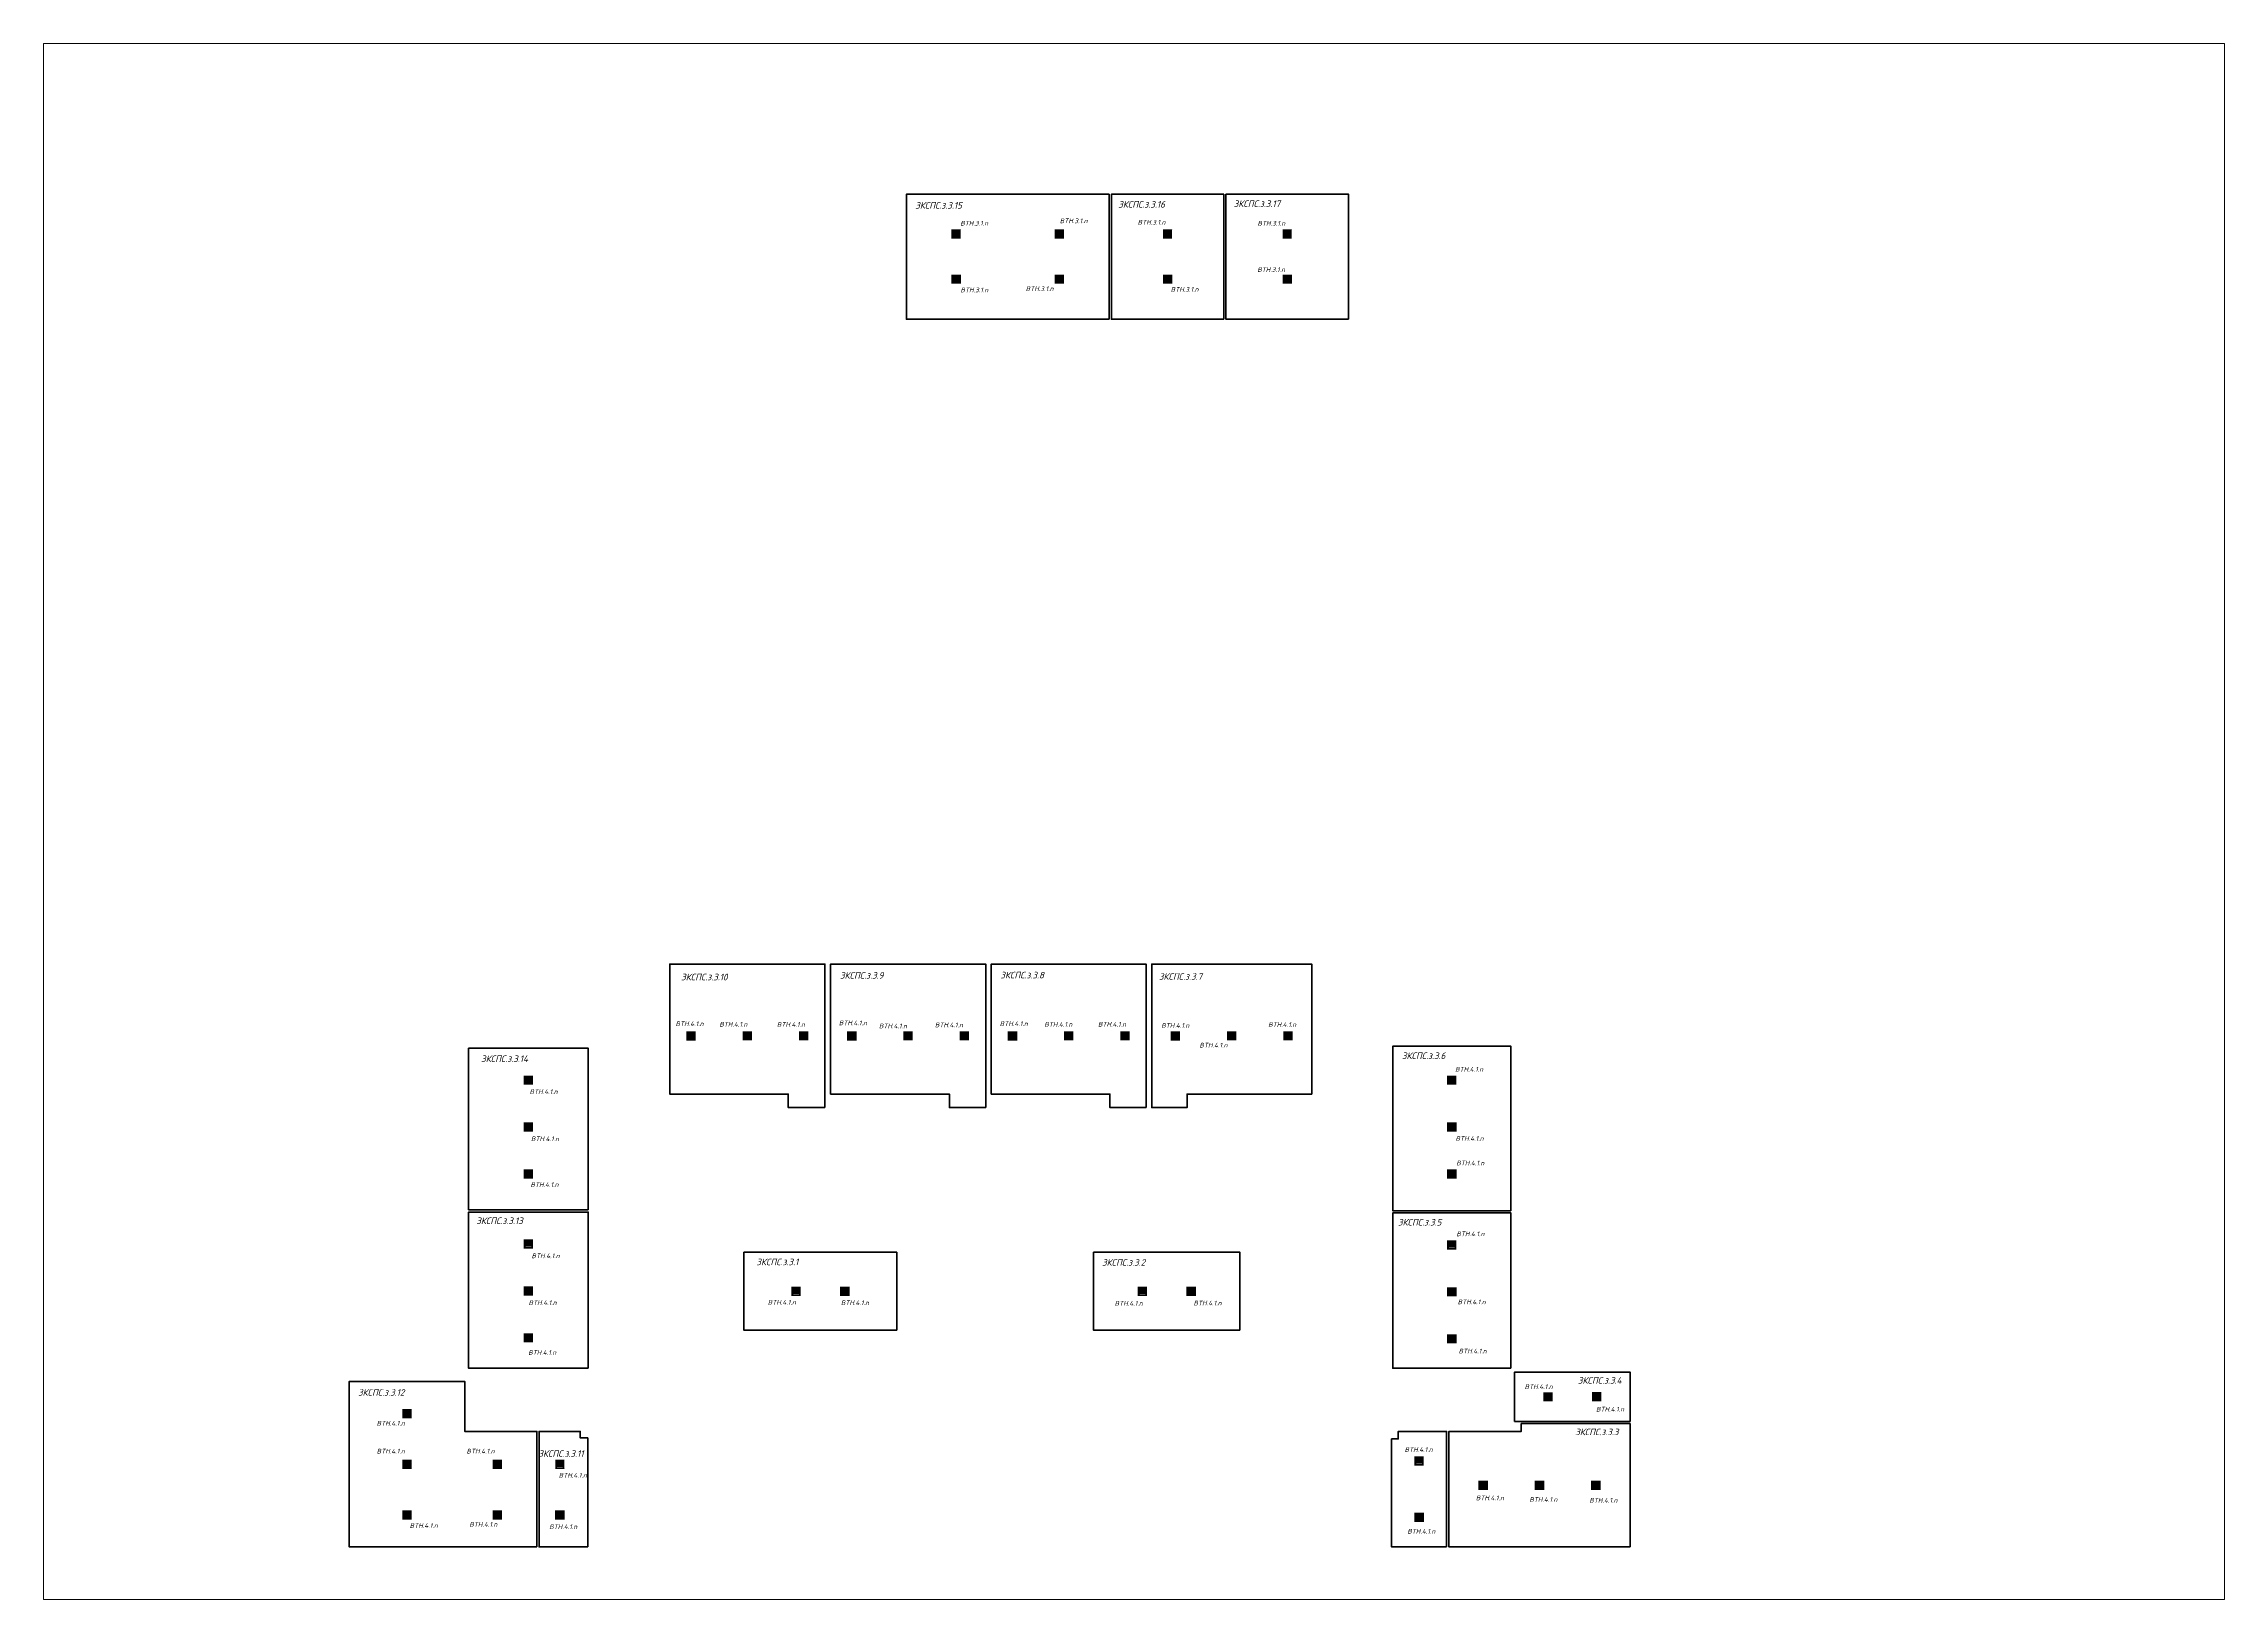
# Paper-space layout 'ПР3 зап.' of a CAD drawing. Header units: millimetres. Extents: x 22 to 1183, y 6 to 835.
# The model-space entities are those that its viewports show. They can reach past a viewport. Long polylines and large blocks are cut down to what shows.
import ezdxf

# ---------------------------------------------------------------- set-up
doc = ezdxf.new("R2010")
doc.units = ezdxf.units.MM
doc.header["$LTSCALE"] = 0.5
doc.layers.get('0').update_dxf_attribs({"lineweight": 18})
doc.layers.get('Defpoints').update_dxf_attribs({"color": 4, "lineweight": 140})
for name, color, linetype, lineweight in [('! ЗКПС НОМЕР 1', 4, 'Continuous', 50), ('13_АПС_оборудование', 1, 'Continuous', 30), ('13_АПС_текст', 1, 'Continuous', 30), ('BSN__основная - 06', 1, 'Continuous', 60), ('АР_Штриховка_Стималит', 5, 'Continuous', 0)]:
    doc.layers.add(name, color=color, linetype=linetype, lineweight=lineweight)
doc.layers.add('! ЗКПС НОМЕР 2', color=7, linetype='Continuous', lineweight=0, true_color=0xf3aae6, transparency=0.5)
doc.styles.add('ISOCPEUR', font='isocpeui.ttf', dxfattribs={"height": 250})

# ---------------------------------------------------------------- blocks, each defined once
blk = doc.blocks.new('101')
at = {"layer": '! ЗКПС НОМЕР 2', "true_color": 0xffffff, "transparency": 33554687}
h = blk.add_hatch(color=7, dxfattribs=at)
h.dxf.hatch_style = 1
h.paths.add_polyline_path([(-12942, -22141.9), (-12947, -22141.9), (-12947, -22146.8), (-12942, -22146.8)])
at = {"layer": 'BSN__основная - 06', "color": 1, "lineweight": 30, "ltscale": 100, "const_width": 0.03, "elevation": 0}
blk.add_lwpolyline([(-12947, -22141.9), (-12942, -22141.9), (-12942, -22146.8), (-12947, -22146.8)], close=True, dxfattribs=at)
at = {"layer": 'BSN__основная - 06', "color": 1, "lineweight": 30, "ltscale": 100, "const_width": 0.07, "elevation": 0}
blk.add_lwpolyline([(-12943.9, -22142.7), (-12945, -22143.9), (-12943.9, -22144.8), (-12945, -22145.9)], dxfattribs=at)
blk = doc.blocks.new('748')
at = {"layer": 'АР_Штриховка_Стималит', "true_color": 0xffffff}
h = blk.add_hatch(color=7, dxfattribs=at)
h.dxf.hatch_style = 1
h.paths.add_polyline_path([(1611.5, -5339.8), (1606.6, -5339.8), (1606.6, -5344.7), (1611.5, -5344.7)])
h.paths.add_polyline_path([(1610.6, -5340.7), (1610.6, -5343.8), (1607.6, -5343.8), (1607.6, -5340.7)], flags=16)
h = blk.add_hatch(color=7, dxfattribs=at)
h.dxf.hatch_style = 1
h.paths.add_polyline_path([(1607.6, -5340.7), (1607.6, -5343.7), (1610.6, -5343.7), (1610.6, -5340.7)])
at = {"color": 1, "lineweight": 5, "ltscale": 100, "elevation": 0}
for points, const_width in [([(1606.6, -5344.7), (1611.6, -5344.7), (1611.6, -5339.8), (1606.6, -5339.8)], 0.03), ([(1607.6, -5343.7), (1610.6, -5343.7), (1610.6, -5340.7), (1607.6, -5340.7)], 0.01)]:
    blk.add_lwpolyline(points, close=True, dxfattribs=dict(at, const_width=const_width))
at = {"color": 1, "lineweight": 5, "ltscale": 100, "const_width": 0.03, "elevation": 0}
blk.add_lwpolyline([(1609.6, -5341.1), (1608.5, -5341.7), (1609.7, -5342.7), (1608.5, -5343.3)], dxfattribs=at)

msp = doc.modelspace()

# ---------------------------------------------------------------- linework, layer by layer
at = {"layer": '! ЗКПС НОМЕР 1', "color": 84, "transparency": 33554559}
for points in [[(98639, 345812), (87842, 345812), (87842, 352472), (98642, 352473)], [(126387, 280427), (116737, 280427), (116737, 286577), (118997, 286577), (118997, 286577), (120587, 286577), (120587, 286990), (126387, 286990)], [(70872, 280427), (68282, 280427), (68282, 286577), (70472, 286577), (70472, 286227), (70872, 286227)], [(116617, 280427), (113687, 280427), (113687, 286177), (114037, 286177), (114037, 286576), (116617, 286577)]]:
    msp.add_lwpolyline(points, close=True, dxfattribs=at)
at = {"layer": '! ЗКПС НОМЕР 1', "color": 200, "transparency": 33554559}
for points in [[(104743, 345812), (98759, 345812), (98762, 352472), (104743, 352472)], [(100612, 303822), (98679, 303822), (98679, 304540), (92367, 304540), (92367, 311472), (100612, 311472)], [(68162, 280427), (58172, 280427), (58172, 289235), (58172, 289235), (58172, 289235), (64322, 289235), (64322, 286577), (65562, 286577), (68162, 286577)]]:
    msp.add_lwpolyline(points, close=True, dxfattribs=at)
at = {"layer": '! ЗКПС НОМЕР 1', "color": 30, "true_color": 0xf26722, "transparency": 33554559}
for points in [[(111393, 345812), (104863, 345812), (104863, 352472), (111393, 352472)], [(109437, 304540), (102790, 304540), (102790, 303822), (100912, 303822), (100912, 311472), (109437, 311472)], [(70897, 289937), (70897, 289937), (70897, 289937), (64522, 289937), (64522, 298262), (70897, 298262), (70897, 289937)]]:
    msp.add_lwpolyline(points, close=True, dxfattribs=at)
at = {"layer": '! ЗКПС НОМЕР 1', "color": 40, "transparency": 33554559}
for points in [[(83502, 303822), (81547, 303822), (81547, 304540), (75237, 304540), (75237, 311472), (83502, 311472)], [(120037, 289937), (119937, 289937), (113747, 289937), (113747, 298212), (120037, 298212)]]:
    msp.add_lwpolyline(points, close=True, dxfattribs=at)
at = {"layer": '! ЗКПС НОМЕР 1', "color": 160, "transparency": 33554559}
msp.add_lwpolyline([(92067, 303822), (90134, 303822), (90134, 304540), (83802, 304540), (83802, 311472), (92067, 311472)], close=True, dxfattribs=at)
at = {"layer": '! ЗКПС НОМЕР 1', "color": 171, "transparency": 33554559}
msp.add_lwpolyline([(70897, 298382), (64522, 298382), (64522, 306988), (70897, 306988), (70897, 303407), (70896, 303407), (70899, 302167), (70897, 302168)], close=True, dxfattribs=at)
at = {"layer": '! ЗКПС НОМЕР 1', "color": 145, "true_color": 0x4d8c9d, "transparency": 33554559}
msp.add_lwpolyline([(120037, 298332), (113747, 298332), (113747, 303435), (113747, 303435), (113747, 303435), (113747, 303435), (113747, 307088), (120037, 307088)], close=True, dxfattribs=at)
at = {"layer": '! ЗКПС НОМЕР 1', "color": 242, "true_color": 0xcd2027, "transparency": 33554559}
for points in [[(87332, 291967), (79192, 291967), (79192, 296117), (87332, 296117)], [(126387, 287110), (120238, 287110), (120237, 289737), (126387, 289737)]]:
    msp.add_lwpolyline(points, close=True, dxfattribs=at)
at = {"layer": '! ЗКПС НОМЕР 1', "color": 25, "transparency": 33554559}
msp.add_lwpolyline([(105607, 291967), (97812, 291967), (97811, 296117), (105607, 296117)], close=True, dxfattribs=at)

# ---------------------------------------------------------------- block references
at = {"layer": '13_АПС_оборудование', "transparency": 33554687, "xscale": 100, "yscale": 100, "zscale": 100}
for p in [(-70415, 884573), (-59155, 884573), (-52780, 884573), (-84537, 841868), (-75974, 841868), (-67417, 841868), (-58737, 841868), (-93198, 839508), (-44015, 839508), (-93198, 830782), (-44015, 830732), (-78944, 828263), (-60498, 828263), (-38894, 822645), (-99659, 821752), (-91520, 819052), (-45755, 819226)]:
    msp.add_blockref('748', p, dxfattribs=at)
at = {"layer": '13_АПС_оборудование', "transparency": 33554559, "xscale": 100, "yscale": 100, "zscale": 100}
for p in [(1390442, 2564784, 0), (1384942, 2562384, 0), (1390442, 2562384, 0), (1396203, 2562384, 0), (1402578, 2562384, 0), (1373821, 2522080, 0), (1376821, 2522080, 0), (1382383, 2522080, 0), (1385383, 2522080, 0), (1390941, 2522080, 0), (1393941, 2522080, 0), (1399621, 2522080, 0), (1402621, 2522080, 0), (1362160, 2517219, 0), (1411342, 2517219, 0), (1362160, 2514719, 0), (1411342, 2514719, 0), (1362160, 2508494, 0), (1379013, 2508475, 0), (1397460, 2508475, 0), (1411342, 2508444, 0), (1362160, 2505994, 0), (1411342, 2505944, 0), (1419063, 2502856, 0), (1355698, 2499264, 0), (1360505, 2499264, 0), (1413013, 2498141, 0), (1416013, 2498141, 0), (1419013, 2498141, 0), (1355698, 2496564, 0), (1360505, 2496564, 0), (1363837, 2496564, 0), (1409602, 2496437, 0)]:
    msp.add_blockref('101', p, dxfattribs=at)

# ---------------------------------------------------------------- texts
at = {"layer": '13_АПС_текст', "color": 5, "transparency": 33554687, "style": 'ISOCPEUR'}
for s, p in [('ЗКСПС.з.3.15', (88314, 351704)), ('ЗКСПС.з.3.16', (99126, 351758)), ('ЗКСПС.з.3.17', (105276, 351792)), ('ЗКСПС.з.3.10', (75846, 310604)), ('ЗКСПС.з.3.9', (84306, 310690)), ('ЗКСПС.з.3.8', (92848, 310704)), ('ЗКСПС.з.3.7', (101291, 310631)), ('ЗКСПС.з.3.6', (114235, 306411)), ('ЗКСПС.з.3.14', (65193, 306251)), ('ЗКСПС.з.3.13', (64936, 297621)), ('ЗКСПС.з.3.5', (114023, 297542)), ('ЗКСПС.з.3.1', (79854, 295429)), ('ЗКСПС.з.3.2', (98262, 295401)), ('ЗКСПС.з.3.4', (123607, 289117)), ('ЗКСПС.з.3.12', (58635, 288475)), ('ЗКСПС.з.3.3', (123465, 286376)), ('ЗКСПС.з.3.11', (68242, 285220))]:
    msp.add_text(s, height=350, dxfattribs=at).set_placement(p)
at = {"layer": '13_АПС_текст', "transparency": 33554559, "style": 'ISOCPEUR'}
for s, p in [('BTH.3.1.n', (90714, 350804, 0)), ('BTH.3.1.n', (96012, 350929, 0)), ('BTH.3.1.n', (100161, 350853, 0)), ('BTH.3.1.n', (106543, 350799, 0)), ('BTH.3.1.n', (106530, 348334, 0)), ('BTH.3.1.n', (90726, 347250, 0)), ('BTH.3.1.n', (94199, 347315, 0)), ('BTH.3.1.n', (101923, 347277, 0)), ('BTH.4.1.n', (75548, 308163, 0)), ('BTH.4.1.n', (77881, 308138, 0)), ('BTH.4.1.n', (80945, 308126, 0)), ('BTH.4.1.n', (84246, 308210, 0)), ('BTH.4.1.n', (86382, 308045, 0)), ('BTH.4.1.n', (89361, 308101, 0)), ('BTH.4.1.n', (92816, 308167, 0)), ('BTH.4.1.n', (95189, 308132, 0)), ('BTH.4.1.n', (98048, 308138, 0)), ('BTH.4.1.n', (101418, 308073, 0)), ('BTH.4.1.n', (107111, 308120, 0)), ('BTH.4.1.n', (103452, 307024, 0)), ('BTH.4.1.n', (117068, 305741, 0)), ('BTH.4.1.n', (67773, 304546, 0)), ('BTH.4.1.n', (67848, 302037, 0)), ('BTH.4.1.n', (117092, 302055, 0)), ('BTH.4.1.n', (117132, 300747, 0)), ('BTH.4.1.n', (67822, 299597, 0)), ('BTH.4.1.n', (117138, 296974, 0)), ('BTH.4.1.n', (67880, 295803, 0)), ('BTH.4.1.n', (67720, 293308, 0)), ('BTH.4.1.n', (80462, 293328, 0)), ('BTH.4.1.n', (84354, 293303, 0)), ('BTH.4.1.n', (98936, 293273, 0)), ('BTH.4.1.n', (103136, 293286, 0)), ('BTH.4.1.n', (117204, 293351, 0)), ('BTH.4.1.n', (67701, 290654, 0)), ('BTH.4.1.n', (117255, 290729, 0)), ('BTH.4.1.n', (120770, 288836, 0)), ('BTH.4.1.n', (59632, 286885, 0)), ('BTH.4.1.n', (124575, 287635, 0)), ('BTH.4.1.n', (114378, 285486, 0)), ('BTH.4.1.n', (59633, 285400, 0)), ('BTH.4.1.n', (64416, 285400, 0)), ('BTH.4.1.n', (69329, 284115, 0)), ('BTH.4.1.n', (118174, 282908, 0)), ('BTH.4.1.n', (121022, 282826, 0)), ('BTH.4.1.n', (124220, 282784, 0)), ('BTH.4.1.n', (61390, 281438, 0)), ('BTH.4.1.n', (64566, 281500, 0)), ('BTH.4.1.n', (68819, 281376, 0)), ('BTH.4.1.n', (114522, 281134, 0))]:
    msp.add_text(s, height=250, dxfattribs=at).set_placement(p)

psp = doc.layouts.new('ПР3 зап.')

# ---------------------------------------------------------------- viewports
at = {"layer": 'Defpoints'}
psp.add_viewport(center=(602.4, 420.8), size=(1161.5, 828.641), view_center_point=(99969.1, 319060.1), view_height=82864.243, dxfattribs=at)

doc.saveas('drawing.dxf')
